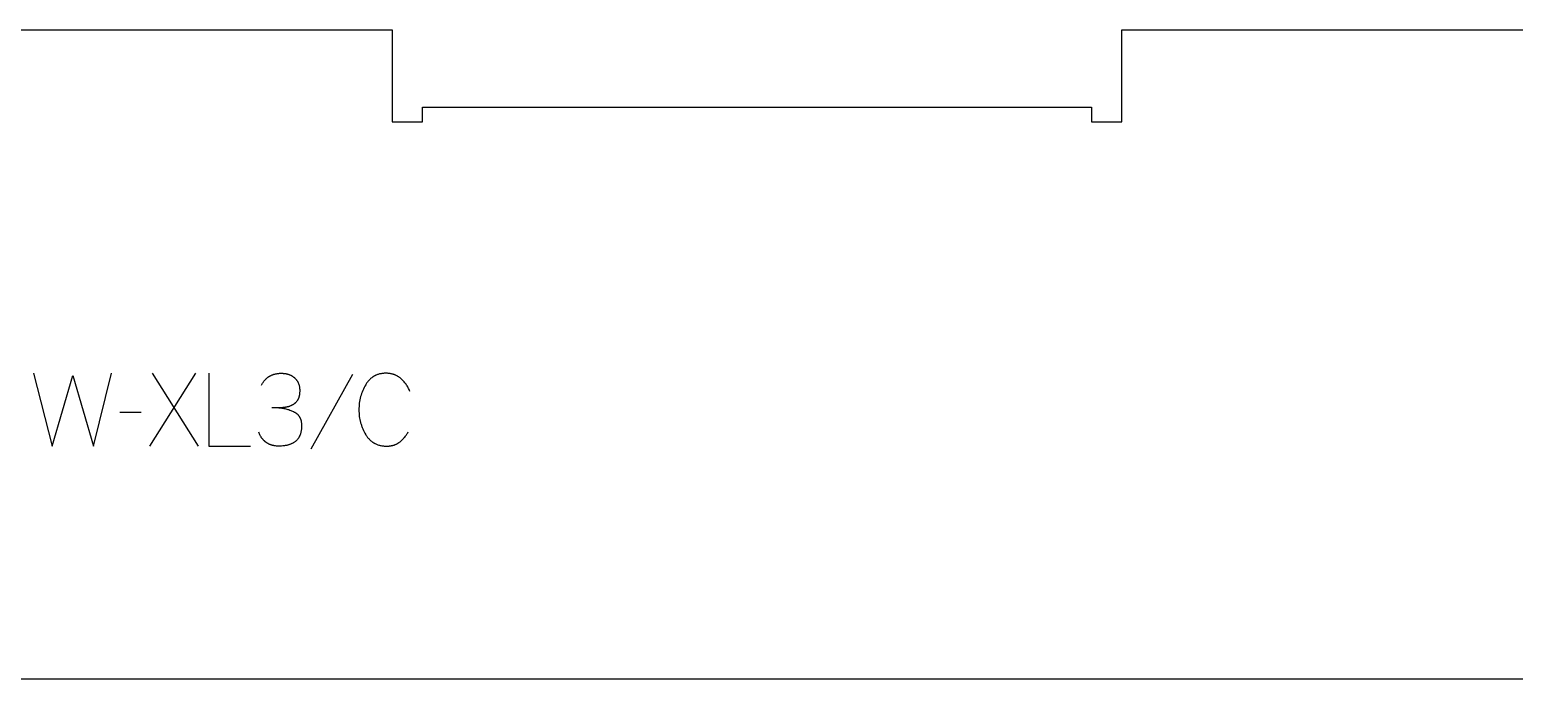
# Model space of a CAD drawing. Extents: x 0 to 4485, y 0 to 8771.
# Drawn here: x 1590 to 2202, y 4353 to 4621 of the extents above; entities that cross this region are included whole.
import ezdxf

# ---------------------------------------------------------------- set-up
doc = ezdxf.new("R2010")
doc.units = 0
doc.layers.add('1_ANYTOOL_1MMDEEP_LABELS_S', color=2, linetype='CONTINUOUS')
doc.layers.add('4_ANYTOOL_CUTTHROUGH_OUTSI', color=5, linetype='CONTINUOUS')

msp = doc.modelspace()

# ---------------------------------------------------------------- linework, layer by layer
at = {"layer": '1_ANYTOOL_1MMDEEP_LABELS_S', "color": 2}
for points in [[(1591.73, 4479.04), (1599.44, 4449.04), (1607.89, 4478.14), (1616.37, 4449.04), (1623.87, 4479.04)], [(1658.42, 4479.04), (1639.52, 4449.04)], [(1659.66, 4449.04), (1640.72, 4479.04)], [(1663.94, 4479.04), (1663.94, 4449.04), (1681.04, 4449.04)], [(1685.59, 4474.11), (1685.75, 4474.42), (1685.91, 4474.71), (1686.08, 4475), (1686.26, 4475.27), (1686.44, 4475.53), (1686.63, 4475.79), (1686.83, 4476.04), (1686.93, 4476.15), (1687.03, 4476.27), (1687.13, 4476.39), (1687.24, 4476.5), (1687.35, 4476.61), (1687.45, 4476.71), (1687.56, 4476.82), (1687.68, 4476.92), (1687.79, 4477.02), (1687.9, 4477.12), (1688.02, 4477.21), (1688.14, 4477.31), (1688.26, 4477.4), (1688.38, 4477.48), (1688.5, 4477.57), (1688.62, 4477.65), (1688.75, 4477.73), (1688.88, 4477.81), (1689, 4477.89), (1689.13, 4477.96), (1689.27, 4478.03), (1689.4, 4478.1), (1689.54, 4478.17), (1689.67, 4478.23), (1689.81, 4478.29), (1689.95, 4478.35), (1690.09, 4478.41), (1690.23, 4478.46), (1690.38, 4478.51), (1690.52, 4478.56), (1690.67, 4478.61), (1690.82, 4478.65), (1691.12, 4478.74), (1691.43, 4478.81), (1691.75, 4478.87), (1692.07, 4478.92), (1692.4, 4478.97), (1692.73, 4479), (1693.07, 4479.02), (1693.42, 4479.04), (1693.77, 4479.04), (1693.98, 4479.04), (1694.19, 4479.04), (1694.4, 4479.03), (1694.6, 4479.01), (1694.8, 4479), (1695, 4478.98), (1695.19, 4478.95), (1695.39, 4478.93), (1695.58, 4478.89), (1695.77, 4478.86), (1695.95, 4478.82), (1696.13, 4478.78), (1696.31, 4478.73), (1696.49, 4478.68), (1696.67, 4478.63), (1696.84, 4478.57), (1697.01, 4478.51), (1697.18, 4478.45), (1697.35, 4478.38), (1697.51, 4478.31), (1697.67, 4478.23), (1697.83, 4478.15), (1697.99, 4478.07), (1698.14, 4477.98), (1698.29, 4477.89), (1698.44, 4477.8), (1698.59, 4477.7), (1698.73, 4477.6), (1698.87, 4477.49), (1699.01, 4477.39), (1699.15, 4477.27), (1699.28, 4477.16), (1699.41, 4477.04), (1699.54, 4476.92), (1699.66, 4476.79), (1699.78, 4476.66), (1699.89, 4476.53), (1700, 4476.39), (1700.1, 4476.26), (1700.21, 4476.12), (1700.3, 4475.97), (1700.39, 4475.82), (1700.48, 4475.67), (1700.57, 4475.52), (1700.65, 4475.36), (1700.72, 4475.2), (1700.79, 4475.04), (1700.86, 4474.88), (1700.92, 4474.71), (1700.98, 4474.53), (1701.04, 4474.36), (1701.09, 4474.18), (1701.13, 4474), (1701.17, 4473.82), (1701.21, 4473.63), (1701.24, 4473.44), (1701.27, 4473.24), (1701.3, 4473.05), (1701.32, 4472.85), (1701.34, 4472.64), (1701.35, 4472.44), (1701.36, 4472.23), (1701.36, 4472.02), (1701.35, 4471.46), (1701.34, 4471.12), (1701.32, 4470.8), (1701.29, 4470.49), (1701.25, 4470.19), (1701.22, 4470.04), (1701.2, 4469.9), (1701.17, 4469.76), (1701.14, 4469.62), (1701.1, 4469.48), (1701.07, 4469.35), (1701.03, 4469.22), (1700.99, 4469.09), (1700.95, 4468.96), (1700.91, 4468.84), (1700.86, 4468.72), (1700.81, 4468.6), (1700.76, 4468.48), (1700.71, 4468.37), (1700.65, 4468.26), (1700.59, 4468.15), (1700.53, 4468.05), (1700.47, 4467.94), (1700.41, 4467.84), (1700.34, 4467.74), (1700.27, 4467.65), (1700.2, 4467.56), (1700.05, 4467.38), (1699.9, 4467.21), (1699.75, 4467.04), (1699.59, 4466.88), (1699.51, 4466.81), (1699.42, 4466.73), (1699.34, 4466.66), (1699.25, 4466.59), (1699.17, 4466.51), (1699.08, 4466.45), (1698.99, 4466.38), (1698.9, 4466.31), (1698.81, 4466.25), (1698.72, 4466.19), (1698.63, 4466.13), (1698.54, 4466.07), (1698.44, 4466.01), (1698.35, 4465.96), (1698.25, 4465.91), (1698.15, 4465.85), (1698.05, 4465.8), (1697.95, 4465.76), (1697.85, 4465.71), (1697.75, 4465.66), (1697.65, 4465.62), (1697.54, 4465.58), (1697.33, 4465.5), (1697.11, 4465.43), (1696.9, 4465.36), (1696.68, 4465.29), (1696.46, 4465.24), (1696.23, 4465.18), (1696, 4465.13), (1695.78, 4465.08), (1695.55, 4465.04), (1695.31, 4465), (1695.08, 4464.97), (1694.84, 4464.94), (1694.6, 4464.91), (1694.36, 4464.89), (1694.12, 4464.88), (1693.87, 4464.86), (1693.62, 4464.86), (1689.92, 4464.81)], [(1723.13, 4478.57), (1705.94, 4447.8)], [(1746.74, 4471.54), (1746.58, 4471.95), (1746.41, 4472.34), (1746.23, 4472.72), (1746.04, 4473.1), (1745.84, 4473.47), (1745.63, 4473.83), (1745.41, 4474.18), (1745.18, 4474.52), (1744.95, 4474.85), (1744.7, 4475.17), (1744.44, 4475.48), (1744.17, 4475.79), (1743.89, 4476.09), (1743.6, 4476.37), (1743.3, 4476.65), (1742.99, 4476.92), (1742.84, 4477.05), (1742.68, 4477.18), (1742.51, 4477.3), (1742.35, 4477.42), (1742.18, 4477.53), (1742.02, 4477.64), (1741.84, 4477.75), (1741.67, 4477.85), (1741.5, 4477.95), (1741.32, 4478.04), (1741.14, 4478.13), (1740.96, 4478.21), (1740.78, 4478.3), (1740.59, 4478.37), (1740.4, 4478.44), (1740.21, 4478.51), (1740.02, 4478.58), (1739.83, 4478.64), (1739.63, 4478.69), (1739.43, 4478.74), (1739.23, 4478.79), (1739.03, 4478.84), (1738.83, 4478.88), (1738.62, 4478.91), (1738.41, 4478.94), (1738.2, 4478.97), (1737.99, 4478.99), (1737.77, 4479.01), (1737.55, 4479.02), (1737.33, 4479.03), (1737.11, 4479.04), (1736.89, 4479.04), (1736.54, 4479.04), (1736.21, 4479.02), (1735.87, 4479), (1735.55, 4478.97), (1735.23, 4478.93), (1734.91, 4478.88), (1734.6, 4478.82), (1734.29, 4478.75), (1733.99, 4478.67), (1733.7, 4478.58), (1733.41, 4478.49), (1733.12, 4478.38), (1732.84, 4478.27), (1732.71, 4478.21), (1732.57, 4478.14), (1732.44, 4478.08), (1732.3, 4478.01), (1732.17, 4477.94), (1732.04, 4477.87), (1731.91, 4477.8), (1731.78, 4477.72), (1731.65, 4477.64), (1731.53, 4477.56), (1731.4, 4477.47), (1731.28, 4477.39), (1731.16, 4477.3), (1731.04, 4477.21), (1730.8, 4477.02), (1730.57, 4476.83), (1730.35, 4476.62), (1730.12, 4476.4), (1729.91, 4476.18), (1729.7, 4475.95), (1729.49, 4475.7), (1729.3, 4475.45), (1729.1, 4475.19), (1728.91, 4474.92), (1728.73, 4474.64), (1728.55, 4474.35), (1728.21, 4473.76), (1727.89, 4473.16), (1727.6, 4472.56), (1727.32, 4471.95), (1727.07, 4471.33), (1726.84, 4470.7), (1726.63, 4470.07), (1726.45, 4469.43), (1726.28, 4468.78), (1726.14, 4468.12), (1726.02, 4467.46), (1725.92, 4466.79), (1725.84, 4466.12), (1725.79, 4465.43), (1725.75, 4464.74), (1725.74, 4464.04), (1725.76, 4463.34), (1725.79, 4462.65), (1725.84, 4461.97), (1725.92, 4461.29), (1726.02, 4460.62), (1726.14, 4459.96), (1726.29, 4459.31), (1726.37, 4458.98), (1726.46, 4458.66), (1726.55, 4458.34), (1726.65, 4458.02), (1726.75, 4457.7), (1726.86, 4457.39), (1726.97, 4457.07), (1727.09, 4456.76), (1727.35, 4456.14), (1727.63, 4455.53), (1727.93, 4454.92), (1728.25, 4454.33), (1728.59, 4453.74), (1728.77, 4453.45), (1728.96, 4453.17), (1729.15, 4452.9), (1729.35, 4452.64), (1729.56, 4452.38), (1729.77, 4452.14), (1729.98, 4451.91), (1730.2, 4451.68), (1730.43, 4451.47), (1730.66, 4451.26), (1730.9, 4451.06), (1731.02, 4450.97), (1731.14, 4450.88), (1731.27, 4450.79), (1731.39, 4450.7), (1731.52, 4450.61), (1731.65, 4450.53), (1731.78, 4450.45), (1731.91, 4450.37), (1732.04, 4450.29), (1732.18, 4450.22), (1732.31, 4450.14), (1732.45, 4450.07), (1732.73, 4449.94), (1733.01, 4449.82), (1733.3, 4449.7), (1733.6, 4449.6), (1733.9, 4449.5), (1734.21, 4449.41), (1734.52, 4449.34), (1734.84, 4449.27), (1735.16, 4449.21), (1735.49, 4449.16), (1735.83, 4449.12), (1736.17, 4449.08), (1736.52, 4449.06), (1736.87, 4449.05), (1737.23, 4449.04), (1737.61, 4449.05), (1737.99, 4449.07), (1738.17, 4449.08), (1738.35, 4449.1), (1738.53, 4449.12), (1738.71, 4449.14), (1738.89, 4449.17), (1739.07, 4449.2), (1739.24, 4449.24), (1739.41, 4449.27), (1739.58, 4449.31), (1739.75, 4449.35), (1739.92, 4449.4), (1740.08, 4449.45), (1740.24, 4449.5), (1740.4, 4449.56), (1740.56, 4449.62), (1740.72, 4449.68), (1740.87, 4449.74), (1741.03, 4449.81), (1741.18, 4449.88), (1741.33, 4449.96), (1741.48, 4450.04), (1741.62, 4450.12), (1741.77, 4450.2), (1741.91, 4450.29), (1742.05, 4450.38), (1742.19, 4450.47), (1742.32, 4450.57), (1742.46, 4450.67), (1742.72, 4450.88), (1742.98, 4451.09), (1743.24, 4451.32), (1743.49, 4451.54), (1743.73, 4451.78), (1743.97, 4452.03), (1744.2, 4452.28), (1744.43, 4452.54), (1744.65, 4452.8), (1744.87, 4453.08), (1745.08, 4453.36), (1745.29, 4453.64), (1745.49, 4453.94), (1745.68, 4454.24), (1745.87, 4454.55), (1746.06, 4454.87)], [(1692.7, 4464.81), (1693.14, 4464.79), (1693.57, 4464.75), (1694, 4464.7), (1694.42, 4464.64), (1694.84, 4464.57), (1695.26, 4464.49), (1695.67, 4464.4), (1696.08, 4464.29), (1696.48, 4464.18), (1696.88, 4464.06), (1697.27, 4463.92), (1697.66, 4463.77), (1698.04, 4463.62), (1698.42, 4463.45), (1698.8, 4463.27), (1699.17, 4463.08), (1699.35, 4462.98), (1699.53, 4462.87), (1699.62, 4462.82), (1699.7, 4462.76), (1699.78, 4462.71), (1699.87, 4462.65), (1699.95, 4462.59), (1700.02, 4462.53), (1700.1, 4462.47), (1700.18, 4462.41), (1700.25, 4462.34), (1700.32, 4462.28), (1700.4, 4462.21), (1700.47, 4462.14), (1700.53, 4462.07), (1700.6, 4462), (1700.67, 4461.93), (1700.73, 4461.86), (1700.79, 4461.79), (1700.86, 4461.71), (1700.92, 4461.64), (1700.97, 4461.56), (1701.03, 4461.48), (1701.09, 4461.4), (1701.14, 4461.32), (1701.19, 4461.24), (1701.25, 4461.16), (1701.3, 4461.07), (1701.34, 4460.99), (1701.39, 4460.9), (1701.44, 4460.81), (1701.48, 4460.72), (1701.52, 4460.63), (1701.56, 4460.54), (1701.6, 4460.45), (1701.64, 4460.35), (1701.71, 4460.16), (1701.78, 4459.96), (1701.84, 4459.76), (1701.9, 4459.56), (1701.94, 4459.35), (1701.99, 4459.13), (1702.03, 4458.91), (1702.06, 4458.68), (1702.08, 4458.45), (1702.1, 4458.22), (1702.12, 4457.98), (1702.13, 4457.74), (1702.13, 4457.49), (1702.13, 4457.21), (1702.12, 4456.93), (1702.11, 4456.66), (1702.09, 4456.4), (1702.07, 4456.14), (1702.04, 4455.89), (1702.01, 4455.64), (1701.97, 4455.39), (1701.93, 4455.15), (1701.89, 4454.92), (1701.84, 4454.69), (1701.78, 4454.47), (1701.72, 4454.25), (1701.65, 4454.03), (1701.58, 4453.82), (1701.51, 4453.62), (1701.43, 4453.42), (1701.34, 4453.22), (1701.25, 4453.03), (1701.16, 4452.85), (1701.06, 4452.67), (1700.95, 4452.49), (1700.85, 4452.32), (1700.73, 4452.16), (1700.61, 4452), (1700.49, 4451.84), (1700.36, 4451.69), (1700.29, 4451.62), (1700.23, 4451.55), (1700.16, 4451.48), (1700.09, 4451.41), (1700.02, 4451.34), (1699.94, 4451.27), (1699.87, 4451.2), (1699.8, 4451.14), (1699.64, 4451.01), (1699.49, 4450.89), (1699.33, 4450.78), (1699.16, 4450.66), (1698.99, 4450.55), (1698.82, 4450.45), (1698.65, 4450.34), (1698.47, 4450.25), (1698.29, 4450.15), (1698.1, 4450.06), (1697.91, 4449.97), (1697.72, 4449.89), (1697.53, 4449.81), (1697.33, 4449.74), (1697.12, 4449.67), (1696.92, 4449.6), (1696.71, 4449.54), (1696.49, 4449.48), (1696.28, 4449.42), (1696.06, 4449.37), (1695.83, 4449.32), (1695.61, 4449.28), (1695.38, 4449.24), (1695.14, 4449.2), (1694.9, 4449.17), (1694.42, 4449.11), (1693.92, 4449.07), (1693.4, 4449.05), (1692.87, 4449.04), (1692.49, 4449.05), (1692.12, 4449.07), (1691.75, 4449.09), (1691.39, 4449.13), (1691.04, 4449.18), (1690.87, 4449.21), (1690.7, 4449.24), (1690.53, 4449.28), (1690.36, 4449.32), (1690.2, 4449.36), (1690.03, 4449.4), (1689.87, 4449.45), (1689.71, 4449.49), (1689.56, 4449.55), (1689.4, 4449.6), (1689.25, 4449.66), (1689.1, 4449.72), (1688.95, 4449.78), (1688.8, 4449.84), (1688.65, 4449.91), (1688.51, 4449.98), (1688.37, 4450.06), (1688.23, 4450.13), (1688.09, 4450.21), (1687.95, 4450.3), (1687.82, 4450.38), (1687.69, 4450.47), (1687.56, 4450.56), (1687.43, 4450.65), (1687.3, 4450.75), (1687.18, 4450.85), (1687.05, 4450.95), (1686.93, 4451.05), (1686.82, 4451.16), (1686.7, 4451.27), (1686.58, 4451.38), (1686.47, 4451.5), (1686.36, 4451.62), (1686.25, 4451.74), (1686.14, 4451.86), (1686.04, 4451.99), (1685.93, 4452.12), (1685.83, 4452.25), (1685.73, 4452.38), (1685.64, 4452.52), (1685.54, 4452.66), (1685.45, 4452.81), (1685.36, 4452.95), (1685.27, 4453.1), (1685.09, 4453.41), (1684.92, 4453.72), (1684.77, 4454.05), (1684.62, 4454.39), (1684.47, 4454.74)], [(1636.09, 4462.93), (1627.3, 4462.84)]]:
    msp.add_lwpolyline(points, dxfattribs=at)
at = {"layer": '4_ANYTOOL_CUTTHROUGH_OUTSI', "color": 5}
for points in [[(1439.95, 4620.53), (1739.45, 4620.53), (1739.45, 4582.61), (1751.95, 4582.61), (1751.95, 4588.61), (2027.45, 4588.61), (2027.45, 4582.61), (2039.95, 4582.61), (2039.95, 4620.53), (2339.45, 4620.53)], [(2526.95, 4353.03), (2039.95, 4353.03), (2039.95, 4353.11), (2039.7, 4353.11), (1739.45, 4353.11), (1739.45, 4353.03), (1439.95, 4353.03)]]:
    msp.add_lwpolyline(points, dxfattribs=at)

doc.saveas('drawing.dxf')
